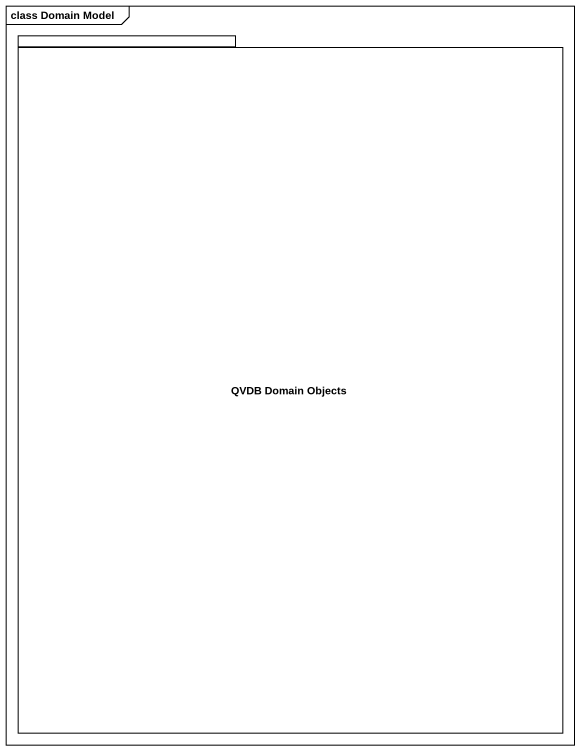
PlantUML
@startuml
mainframe class Domain Model
package "QVDB Domain Objects" as QVDB_Domain_Objects {
}
@enduml
